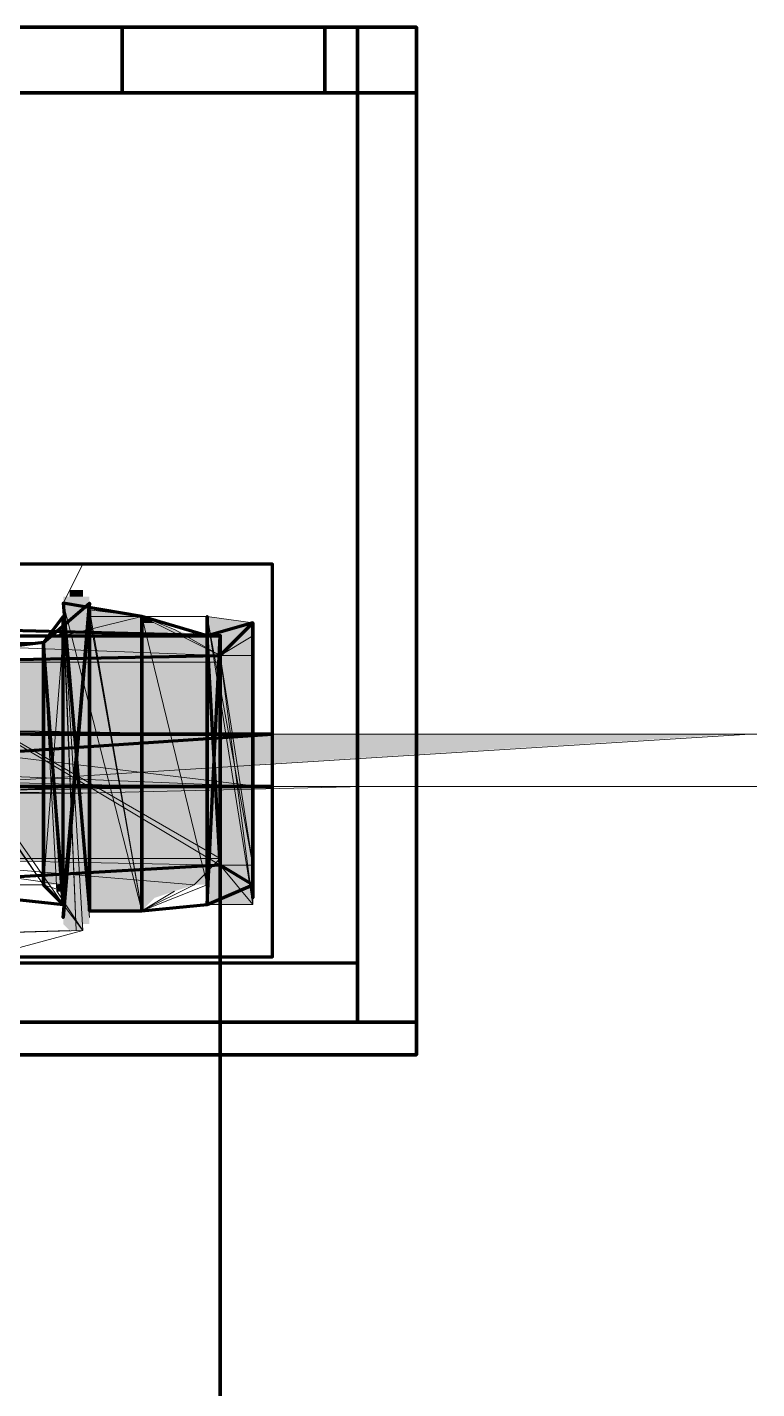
# Model space of a CAD drawing. Extents: x 0 to 1153, y 0 to 816.
# Drawn here: x 641.694 to 642.874, y 393.181 to 395.383 of the extents above; entities that cross this region are included whole.
import ezdxf

# ---------------------------------------------------------------- set-up
doc = ezdxf.new("R2010")
doc.units = 0
doc.header["$MEASUREMENT"] = 0
doc.layers.add('Hatch', color=7, linetype='Continuous')

msp = doc.modelspace()

# ---------------------------------------------------------------- hatches: boundary and pattern name
at = {"layer": 'Hatch', "linetype": 'Continuous', "lineweight": 0}
h = msp.add_hatch(color=3, dxfattribs=at)
h.paths.add_polyline_path([(641.7839, 394.4726), (641.7627, 394.4726), (641.7839, 394.462)], flags=0)
h.paths.add_polyline_path([(641.7627, 394.4726), (641.7839, 394.462), (641.7627, 394.462)], flags=0)
h.paths.add_polyline_path([(641.7839, 394.462), (641.7522, 394.462)], flags=0)
h = msp.add_hatch(color=3, dxfattribs=at)
h.paths.add_polyline_path([(641.7839, 394.4726), (641.7627, 394.4726), (641.7839, 394.462)], flags=0)
h.paths.add_polyline_path([(641.7627, 394.4726), (641.7839, 394.462), (641.7627, 394.462)], flags=0)
h.paths.add_polyline_path([(641.7839, 394.462), (641.7627, 394.462)], flags=0)
h.paths.add_polyline_path([(641.7627, 394.462), (641.7839, 394.462)], flags=0)
h = msp.add_hatch(color=3, dxfattribs=at)
h.paths.add_polyline_path([(641.7945, 394.462), (641.7522, 394.462), (641.7945, 394.4514)], flags=0)
h.paths.add_polyline_path([(641.7522, 394.462), (641.7945, 394.4514), (641.7522, 394.4514)], flags=0)
h.paths.add_polyline_path([(641.7945, 394.4514), (641.7522, 394.4514)], flags=0)
h.paths.add_polyline_path([(641.7522, 394.4514), (641.7945, 394.4514)], flags=0)
h = msp.add_hatch(color=3, dxfattribs=at)
h.paths.add_polyline_path([(641.7945, 394.462), (641.7522, 394.462), (641.7945, 394.4514)], flags=0)
h.paths.add_polyline_path([(641.7522, 394.462), (641.7945, 394.4514), (641.7522, 394.4514)], flags=0)
h.paths.add_polyline_path([(641.7945, 394.4514), (641.7522, 394.4514)], flags=0)
h.paths.add_polyline_path([(641.7522, 394.4514), (641.7945, 394.4514)], flags=0)
for points in [[(641.7945, 394.4514), (641.7522, 394.4514), (641.7522, 393.9434), (641.7945, 393.9434)], [(641.7945, 394.4514), (641.7522, 394.4514), (641.7522, 393.9434), (641.7945, 393.9434)], [(641.7945, 394.4408), (641.8792, 394.4302), (641.7945, 394.4302)], [(641.7945, 394.4408), (641.7945, 394.4302), (641.8792, 393.954), (641.8792, 394.4302)], [(641.7945, 394.4302), (641.8792, 394.4302), (641.8792, 393.954)], [(641.985, 394.4302), (641.985, 394.4197), (642.0591, 393.9646), (642.0591, 394.4197)], [(641.9003, 394.4197), (641.8792, 394.4197), (641.8792, 394.4091), (641.932, 394.4091)], [(641.9003, 394.4197), (641.8792, 394.4197), (641.8792, 394.4091), (641.932, 394.4091)], [(641.932, 394.4091), (641.8792, 394.4091), (641.8792, 394.3985), (641.9638, 394.3985)], [(641.932, 394.4091), (641.8792, 394.4091), (641.8792, 394.3985), (641.9638, 394.3985)], [(641.985, 394.3985), (641.8792, 394.3985), (641.8792, 393.9963), (641.985, 393.9963)], [(641.985, 394.3985), (641.8792, 394.3985), (641.8792, 393.9963), (641.985, 393.9963)], [(641.985, 394.4197), (642.0591, 394.4197), (642.0591, 393.9646)], [(642.0591, 394.3985), (642.0591, 394.3668), (642.0062, 394.3668)], [(641.4558, 394.3561), (641.4558, 394.0386), (642.0062, 394.0281), (642.0062, 394.0386)], [(641.4558, 394.3561), (642.0062, 394.3561), (642.0062, 394.0386)], [(641.4558, 394.3561), (641.4558, 394.0386), (642.0062, 394.0281), (642.0062, 394.0386)], [(641.4558, 394.3561), (642.0062, 394.3561), (642.0062, 394.0386)], [(642.0062, 394.3668), (642.0062, 394.0281), (642.0591, 393.9963), (642.0591, 394.0281)], [(642.0062, 394.3668), (642.0591, 394.3668), (642.0591, 394.0281)], [(642.0062, 394.3668), (642.0062, 394.0281), (642.0591, 393.9963), (642.0591, 394.0281)], [(642.0062, 394.3668), (642.0591, 394.3668), (642.0591, 394.0281)], [(641.3605, 394.2398), (639.9847, 394.2398), (640.0271, 394.1551), (642.0696, 394.1551)], [(641.805, 394.1551), (641.0748, 394.1551), (641.0854, 394.1445), (641.7839, 394.1445)], [(641.805, 394.1551), (641.5193, 394.1551), (641.4664, 394.1445), (641.5617, 394.1445)], [(641.9638, 393.9963), (641.8792, 393.9963), (641.8792, 393.9857), (641.932, 393.9857)], [(641.9638, 393.9963), (641.8792, 393.9963), (641.8792, 393.9857), (641.932, 393.9857)], [(641.8792, 393.9857), (641.8792, 393.954), (641.9003, 393.9752)], [(641.8792, 393.9857), (641.932, 393.9857), (641.9003, 393.9752)], [(641.8792, 393.9857), (641.8792, 393.954), (641.9003, 393.9752)], [(641.8792, 393.9857), (641.932, 393.9857), (641.9003, 393.9752)]]:
    msp.add_hatch(color=3, dxfattribs=at).paths.add_polyline_path(points, flags=0)
h = msp.add_hatch(color=3, dxfattribs=at)
h.paths.add_polyline_path([(641.8792, 393.954), (641.7945, 393.954)], flags=0)
h.paths.add_polyline_path([(641.7945, 393.954), (641.7945, 394.4302), (641.8792, 393.954)], is_closed=False, flags=0)
h = msp.add_hatch(color=3, dxfattribs=at)
h.paths.add_polyline_path([(641.8792, 393.954), (641.7945, 393.954)], flags=0)
h.paths.add_polyline_path([(641.7945, 393.954), (641.7945, 394.4302), (641.8792, 393.954)], is_closed=False, flags=0)
at = {"layer": 'Hatch', "linetype": 'Continuous', "lineweight": 211}
for points in [[(641.8792, 394.4302), (641.9003, 394.4197), (641.8792, 394.4197)], [(641.8792, 394.4302), (641.9003, 394.4197), (641.8792, 394.4197)], [(641.985, 394.4302), (642.0591, 394.4197), (641.985, 394.4197)], [(642.0591, 394.3985), (642.0591, 394.3668), (642.0062, 394.3668)], [(642.0062, 394.3668), (642.0062, 394.3561), (641.4558, 394.3561)], [(642.0062, 394.3668), (642.0062, 394.3561), (641.4558, 394.3561)]]:
    msp.add_hatch(color=3, dxfattribs=at).paths.add_polyline_path(points, flags=0)
at = {"layer": 'Hatch', "linetype": 'Continuous', "lineweight": 0}
h = msp.add_hatch(color=3, dxfattribs=at)
h.paths.add_polyline_path([(641.7522, 394.3985), (641.731, 394.3985), (641.7522, 394.3879)], flags=0)
h.paths.add_polyline_path([(641.731, 394.3985), (641.7522, 394.3879), (641.7204, 394.3879)], flags=0)
h.paths.add_polyline_path([(641.7522, 394.3879), (641.7204, 394.3879)], flags=0)
h.paths.add_polyline_path([(641.7204, 394.3879), (641.7522, 394.3879)], flags=0)
h = msp.add_hatch(color=3, dxfattribs=at)
h.paths.add_polyline_path([(641.7522, 394.3985), (641.731, 394.3985), (641.7522, 394.3879)], flags=0)
h.paths.add_polyline_path([(641.731, 394.3985), (641.7522, 394.3879), (641.7204, 394.3879)], flags=0)
h.paths.add_polyline_path([(641.7522, 394.3879), (641.7204, 394.3879)], flags=0)
h.paths.add_polyline_path([(641.7204, 394.3879), (641.7522, 394.3879)], flags=0)
h = msp.add_hatch(color=3, dxfattribs=at)
h.paths.add_polyline_path([(641.7522, 394.3985), (641.7522, 394.4091)], flags=0)
h.paths.add_polyline_path([(641.7522, 394.4091), (641.7522, 394.3985), (641.7416, 394.3985)], flags=0)
h.paths.add_polyline_path([(641.7522, 394.3985), (641.7416, 394.3985)], flags=0)
h.paths.add_polyline_path([(641.7416, 394.3985), (641.7522, 394.3985)], flags=0)
h = msp.add_hatch(color=3, dxfattribs=at)
h.paths.add_polyline_path([(641.7522, 394.3985), (641.7522, 394.4091)], flags=0)
h.paths.add_polyline_path([(641.7522, 394.4091), (641.7522, 394.3985), (641.7416, 394.3985)], flags=0)
h.paths.add_polyline_path([(641.7522, 394.3985), (641.7416, 394.3985)], flags=0)
h.paths.add_polyline_path([(641.7416, 394.3985), (641.7522, 394.3985)], flags=0)
h = msp.add_hatch(color=3, dxfattribs=at)
h.paths.add_polyline_path([(642.0591, 393.9646), (641.985, 393.9646)], flags=0)
h.paths.add_polyline_path([(641.985, 393.9646), (641.985, 394.4197), (642.0591, 393.9646)], is_closed=False, flags=0)
h = msp.add_hatch(color=3, dxfattribs=at)
h.paths.add_polyline_path([(642.0591, 393.9646), (641.985, 393.9646)], flags=0)
h.paths.add_polyline_path([(641.985, 393.9646), (641.985, 394.4197), (642.0591, 393.9646)], is_closed=False, flags=0)
at = {"layer": 'Hatch', "linetype": 'Continuous', "lineweight": 211}
h = msp.add_hatch(color=3, dxfattribs=at)
h.paths.add_polyline_path([(641.7204, 393.9963), (641.7204, 394.3879), (641.4558, 394.3879)], flags=0)
h.paths.add_polyline_path([(641.7204, 394.3879), (641.4558, 394.3879), (641.7204, 393.9963)], flags=0)
h.paths.add_polyline_path([(641.4558, 394.3879), (641.7204, 393.9963), (641.4558, 393.9963)], flags=0)
h.paths.add_polyline_path([(641.7204, 393.9963), (641.4558, 393.9963), (641.4558, 394.3879)], flags=0)
at = {"layer": 'Hatch', "linetype": 'Continuous', "lineweight": 0}
h = msp.add_hatch(color=3, dxfattribs=at)
h.paths.add_polyline_path([(641.7522, 394.3879), (641.7204, 394.3879), (641.7522, 393.9963)], flags=0)
h.paths.add_polyline_path([(641.7204, 394.3879), (641.7522, 393.9963), (641.7204, 393.9963)], flags=0)
h.paths.add_polyline_path([(641.7522, 393.9963), (641.7204, 393.9963)], flags=0)
h.paths.add_polyline_path([(641.7204, 393.9963), (641.7522, 393.9963)], flags=0)
h = msp.add_hatch(color=3, dxfattribs=at)
h.paths.add_polyline_path([(641.7522, 394.3879), (641.7204, 394.3879), (641.7522, 393.9963)], flags=0)
h.paths.add_polyline_path([(641.7204, 394.3879), (641.7522, 393.9963), (641.7204, 393.9963)], flags=0)
h.paths.add_polyline_path([(641.7522, 393.9963), (641.7204, 393.9963)], flags=0)
h.paths.add_polyline_path([(641.7204, 393.9963), (641.7522, 393.9963)], flags=0)
h = msp.add_hatch(color=3, dxfattribs=at)
h.paths.add_polyline_path([(642.8422, 394.2398), (641.0007, 394.2398), (641.4981, 394.1551)], flags=0)
h.paths.add_polyline_path([(641.0007, 394.2398), (641.4981, 394.1551), (639.9847, 394.1551)], flags=0)
h.paths.add_polyline_path([(641.4981, 394.1551), (639.9847, 394.1551)], flags=0)
h = msp.add_hatch(color=3, dxfattribs=at)
h.paths.add_polyline_path([(641.7522, 393.9963), (641.7416, 393.9963), (641.7522, 393.9857)], flags=0)
h.paths.add_polyline_path([(641.7416, 393.9963), (641.7522, 393.9857), (641.7416, 393.9857)], flags=0)
h.paths.add_polyline_path([(641.7522, 393.9857), (641.7416, 393.9857)], flags=0)
h.paths.add_polyline_path([(641.7416, 393.9857), (641.7522, 393.9857)], flags=0)
h = msp.add_hatch(color=3, dxfattribs=at)
h.paths.add_polyline_path([(641.7522, 393.9963), (641.7416, 393.9963), (641.7522, 393.9857)], flags=0)
h.paths.add_polyline_path([(641.7416, 393.9963), (641.7522, 393.9857), (641.7416, 393.9857)], flags=0)
h.paths.add_polyline_path([(641.7522, 393.9857), (641.7416, 393.9857)], flags=0)
h.paths.add_polyline_path([(641.7416, 393.9857), (641.7522, 393.9857)], flags=0)
h = msp.add_hatch(color=3, dxfattribs=at)
h.paths.add_polyline_path([(641.7945, 393.9434), (641.7522, 393.9434), (641.7945, 393.9329)], flags=0)
h.paths.add_polyline_path([(641.7522, 393.9434), (641.7945, 393.9329), (641.7522, 393.9329)], flags=0)
h.paths.add_polyline_path([(641.7945, 393.9329), (641.7522, 393.9329)], flags=0)
h.paths.add_polyline_path([(641.7522, 393.9329), (641.7945, 393.9329)], flags=0)
h = msp.add_hatch(color=3, dxfattribs=at)
h.paths.add_polyline_path([(641.7945, 393.9434), (641.7522, 393.9434), (641.7945, 393.9329)], flags=0)
h.paths.add_polyline_path([(641.7522, 393.9434), (641.7945, 393.9329), (641.7522, 393.9329)], flags=0)
h.paths.add_polyline_path([(641.7945, 393.9329), (641.7522, 393.9329)], flags=0)
h.paths.add_polyline_path([(641.7522, 393.9329), (641.7945, 393.9329)], flags=0)
h = msp.add_hatch(color=3, dxfattribs=at)
h.paths.add_polyline_path([(641.7839, 393.9329), (641.7522, 393.9329), (641.7839, 393.9222)], flags=0)
h.paths.add_polyline_path([(641.7522, 393.9329), (641.7839, 393.9222), (641.7627, 393.9222)], flags=0)
h.paths.add_polyline_path([(641.7839, 393.9222), (641.7627, 393.9222)], flags=0)
h.paths.add_polyline_path([(641.7627, 393.9222), (641.7839, 393.9222)], flags=0)
h.paths.add_polyline_path([(641.7839, 393.9222), (641.7627, 393.9222)], flags=0)
h.paths.add_polyline_path([(641.7627, 393.9222), (641.7839, 393.9222)], is_closed=False, flags=0)
h = msp.add_hatch(color=3, dxfattribs=at)
h.paths.add_polyline_path([(641.7839, 393.9329), (641.7522, 393.9329), (641.7839, 393.9222)], flags=0)
h.paths.add_polyline_path([(641.7522, 393.9329), (641.7839, 393.9222), (641.7627, 393.9222)], flags=0)
h.paths.add_polyline_path([(641.7839, 393.9222), (641.7627, 393.9222)], flags=0)
h.paths.add_polyline_path([(641.7627, 393.9222), (641.7839, 393.9222)], flags=0)
h.paths.add_polyline_path([(641.7839, 393.9222), (641.7627, 393.9222)], flags=0)
h.paths.add_polyline_path([(641.7627, 393.9222), (641.7839, 393.9222)], is_closed=False, flags=0)

# ---------------------------------------------------------------- linework, layer by layer
at = {"layer": 'Hatch', "color": 3, "linetype": 'Continuous', "lineweight": 0}
msp.add_line((642.0591, 394.0281), (642.0591, 393.9963), dxfattribs=at)
at = {"layer": 'Hatch', "color": 3, "linetype": 'Continuous', "lineweight": 211}
for points in [[(642.3237, 393.7211), (642.3237, 393.7741), (642.3237, 393.7211), (637.4765, 393.7211), (642.3237, 393.7211), (637.4765, 393.7211), (642.3237, 393.7211), (642.3237, 393.7741), (637.4765, 393.7741), (642.3237, 393.7741), (637.4765, 393.7741), (642.3237, 393.7741), (642.3237, 395.3828), (642.3237, 395.2769), (642.3237, 395.3828), (642.3237, 393.7741)], [(637.4765, 393.7741), (637.4765, 395.3828), (642.3237, 395.3828), (637.4765, 395.3828), (637.4765, 395.2769), (642.3237, 395.2769), (637.4765, 395.2769), (637.4765, 395.3828), (642.3237, 395.3828), (637.4765, 395.3828), (637.4765, 393.7741), (642.3237, 393.7741), (637.4765, 393.7741), (637.4765, 393.7211), (637.4765, 393.7741), (637.4765, 393.7211)], [(637.5823, 393.7741), (637.5823, 395.3828), (642.2284, 395.3828), (637.5823, 395.3828), (637.5823, 393.7741), (642.2284, 393.7741), (637.5823, 393.7741)], [(642.1755, 395.3828), (642.1755, 395.2769), (637.6352, 395.2769), (642.1755, 395.2769), (642.1755, 395.3828), (637.6352, 395.3828), (637.6352, 395.2769), (642.1755, 395.2769), (637.6352, 395.2769), (637.6352, 395.3828), (642.1755, 395.3828), (637.6352, 395.3828), (642.1755, 395.3828), (642.1755, 395.2769)], [(641.8474, 395.3828), (640.2282, 395.3828), (640.2282, 395.2769), (640.2282, 395.3828), (641.8474, 395.3828), (641.8474, 395.2769), (640.2282, 395.2769), (641.8474, 395.2769), (641.8474, 395.3828), (640.2282, 395.3828), (641.8474, 395.3828), (641.8474, 395.2769)], [(640.2282, 395.2769), (640.2282, 395.3828), (640.2282, 395.2769), (641.8474, 395.2769)], [(642.0591, 393.9963), (642.0591, 394.3985), (642.0591, 393.9752), (642.0591, 394.4197), (642.0591, 393.9963), (642.0062, 394.0281), (641.4558, 393.9963), (641.7522, 393.9646), (641.7522, 394.4302), (641.7204, 394.3879), (641.7945, 394.4514), (641.7522, 393.9434), (641.7945, 394.4514), (641.7522, 393.9646), (641.7204, 394.3879), (641.4558, 394.3561), (642.0062, 394.3668), (642.0591, 394.4197), (641.985, 394.3985), (641.8792, 394.4302), (641.7522, 394.4514), (641.7945, 393.954), (641.8792, 393.954), (641.985, 393.9646)], [(641.7204, 393.9963), (641.7204, 394.3879), (641.7204, 393.9963), (641.7522, 393.9646)], [(642.2284, 393.8693), (637.5823, 393.8693), (637.5823, 393.7741), (642.2284, 393.7741), (642.2284, 393.8693), (637.5823, 393.8693), (637.5823, 393.7741), (642.2284, 393.7741)]]:
    msp.add_lwpolyline(points, close=True, dxfattribs=at)
for points in [[(642.2284, 395.3828), (642.2284, 393.7741), (642.2284, 395.3828)], [(641.0325, 393.8799), (642.0908, 393.8799), (642.0908, 394.1551), (642.0908, 394.2398), (642.0908, 394.5149), (639.9847, 394.5149)], [(642.0908, 394.5149), (641.0325, 394.5149), (639.9847, 394.5149)], [(640.3869, 392.7793), (640.3869, 394.3985), (642.0062, 394.3985), (640.3445, 394.4408), (640.4821, 394.3985), (640.6409, 394.3561), (640.8208, 394.3138), (641.0113, 394.2715), (641.1912, 394.2398), (641.4558, 394.1974), (641.4558, 394.1974), (641.223, 394.1551), (641.0113, 394.1128), (640.8208, 394.081), (640.6409, 394.0386), (640.4821, 393.9963), (640.3445, 393.954), (640.2175, 393.9222), (640.1012, 393.8799), (640.1012, 393.8799), (640.1012, 394.5149), (640.2175, 394.4726), (640.3869, 394.3985), (640.3869, 392.7793)], [(641.7945, 394.4408), (641.7945, 393.954), (641.7945, 394.4408)], [(641.8792, 394.4302), (641.8792, 393.954), (641.8792, 394.4302)], [(642.0062, 392.7793), (642.0062, 394.3668), (642.0062, 394.0281), (641.985, 394.3985), (641.985, 393.9963), (641.985, 394.4302), (641.985, 393.9646), (642.0062, 394.3985), (642.0062, 392.7793)], [(641.5299, 394.2503), (641.6992, 394.2398), (642.0802, 394.2398), (641.3605, 394.2398)], [(641.4558, 394.1974), (642.0908, 394.2398), (639.9953, 394.2398)], [(641.3605, 394.1551), (642.0802, 394.1551), (639.9847, 394.1551)], [(641.223, 394.1445), (641.0325, 394.1551), (639.9847, 394.1551), (641.0325, 394.1551), (640.9055, 394.1551), (641.1701, 394.1551), (641.0325, 394.1551), (641.1701, 394.1551), (640.9055, 394.1551), (641.0325, 394.1551), (642.0908, 394.1551), (639.9847, 394.1551)], [(639.9847, 393.8799), (642.0908, 393.8799)]]:
    msp.add_lwpolyline(points, dxfattribs=at)
at = {"layer": 'Hatch', "color": 3, "linetype": 'Continuous', "lineweight": 0}
for points in [[(641.6251, 394.5149), (641.7839, 394.5149), (641.0325, 394.5149), (641.7839, 394.5149), (641.9109, 394.5149), (641.0325, 394.5149), (641.9109, 394.5149), (642.0062, 394.5149), (641.0325, 394.5149), (642.0696, 394.5149), (642.0062, 394.5149), (641.0325, 394.5149), (642.0908, 394.5149), (641.0325, 394.5149), (642.0908, 394.5149), (641.0325, 394.5149), (642.0696, 394.5149), (641.0325, 394.5149), (642.0908, 394.5149), (641.0325, 394.5149), (642.0908, 394.5149), (641.0325, 394.5149), (642.0696, 394.5149), (641.0325, 394.5149), (642.0696, 394.5149), (641.0325, 394.5149), (642.0696, 394.5149), (641.0325, 394.5149), (642.0062, 394.5149), (641.0325, 394.5149), (642.0062, 394.5149), (641.0325, 394.5149), (642.0062, 394.5149), (641.0325, 394.5149), (641.9109, 394.5149), (641.0325, 394.5149), (641.9109, 394.5149), (641.0325, 394.5149), (641.9109, 394.5149), (641.0325, 394.5149), (641.7839, 394.5149), (641.0325, 394.5149), (641.7839, 394.5149), (641.0325, 394.5149), (641.7839, 394.5149), (641.0325, 394.5149)], [(641.6251, 393.8799), (641.7839, 393.9222), (641.7522, 394.4514), (641.7839, 394.5149), (641.0325, 394.5149), (641.9109, 394.5149), (641.0325, 394.5149), (642.0062, 394.5149), (641.0325, 394.5149)], [(641.7839, 394.5149), (641.0325, 394.5149)], [(640.2917, 393.8799), (641.7839, 393.9222), (641.7522, 394.4514), (641.7522, 393.9963), (641.7204, 394.3879), (641.7522, 393.9963), (641.4558, 394.0386), (642.0062, 394.0386), (642.0062, 394.3561), (641.4558, 394.3561)], [(641.4558, 394.3561), (642.0062, 394.0386), (641.4558, 394.3561), (642.0062, 394.0281), (641.4558, 394.0386), (641.9638, 393.9963), (642.0062, 394.0386), (641.4558, 394.3561), (642.0062, 394.3668), (641.4558, 394.3879), (641.7522, 393.9646), (641.7204, 394.3879), (641.7522, 393.9646), (641.7839, 393.9222), (641.7416, 393.9857), (641.7204, 394.3879), (641.7522, 394.4302), (641.7204, 394.3879), (641.7522, 393.9963), (641.7204, 394.3879), (641.7522, 394.4302), (641.7733, 393.9222), (641.7522, 394.4514), (641.7945, 393.9434), (641.7522, 394.4514), (641.8792, 393.954), (641.7945, 393.954), (641.8792, 393.954), (641.7945, 394.4302), (641.8792, 393.954), (641.7945, 393.954), (641.8792, 393.954), (641.9638, 393.9963), (641.8792, 393.954), (641.7945, 394.4408), (641.8792, 394.4302), (641.8792, 393.954), (641.9638, 393.9963), (641.8792, 393.954), (641.985, 393.9963), (641.985, 394.4302), (641.8792, 394.4302), (641.985, 394.4302), (641.8792, 394.4302), (641.985, 394.4302), (641.8792, 394.4302), (641.932, 394.4091), (641.8792, 394.4302), (641.8792, 393.954), (641.985, 393.9963), (641.985, 394.4302), (641.8792, 394.4302), (641.985, 394.4302), (641.8792, 394.4302), (641.985, 394.4302), (642.0591, 393.9646), (641.985, 393.9646), (642.0591, 393.9646), (641.985, 394.4302), (641.8792, 394.4302), (641.932, 394.4091), (642.0062, 394.3668), (642.0591, 394.4197), (641.985, 394.4302), (642.0591, 393.9646), (641.985, 393.9646), (642.0591, 393.9646), (641.985, 394.4302)], [(641.4558, 394.3774), (641.7204, 394.3879), (641.7522, 393.9963), (641.7522, 394.4514)], [(641.8792, 394.4302), (641.8792, 393.954), (641.7945, 393.954), (641.7945, 394.4302), (641.8792, 394.4302), (641.7945, 394.4302), (641.8792, 394.4302), (641.8792, 393.954), (641.932, 393.9857), (641.8792, 393.954), (641.932, 393.9857), (641.8792, 393.954), (641.9638, 393.9963), (641.8792, 393.954), (641.9638, 393.9963), (641.8792, 393.954), (641.7945, 393.954), (641.7945, 394.4302), (641.8792, 394.4302), (641.985, 393.9963), (641.8792, 393.954), (641.932, 393.9857), (641.8792, 393.954), (641.932, 393.9857), (641.8792, 393.954), (641.9638, 393.9963), (641.8792, 393.954), (641.9638, 393.9963), (641.8792, 393.954), (641.985, 393.9963), (641.8792, 394.4302), (641.985, 394.4302), (641.8792, 394.4302), (641.985, 394.4302), (641.8792, 394.4302), (641.932, 394.4091), (641.8792, 394.4302), (641.932, 394.4091), (641.8792, 394.4302), (641.985, 393.9963), (641.8792, 394.4302), (642.0062, 394.3668), (642.0591, 394.0281), (641.985, 394.4302), (641.8792, 394.4302), (641.985, 394.4302), (642.0591, 394.4197), (642.0591, 393.9646), (641.985, 393.9646), (641.985, 394.4302), (642.0591, 394.4197), (642.0591, 393.9646), (641.985, 393.9646), (641.985, 394.4302), (642.0591, 394.4197), (641.985, 394.4302), (642.0591, 394.4197), (642.0591, 393.9646), (642.0591, 394.4197), (642.0591, 393.9646), (642.0591, 394.4197), (642.0591, 393.9646), (642.0591, 394.4197), (642.0591, 393.9646), (642.0591, 394.4197), (642.0591, 393.9646), (642.0591, 394.3985), (642.0062, 394.3668), (642.0591, 393.9646), (642.0062, 394.0281), (642.0591, 394.0281), (641.985, 394.4302), (641.8792, 394.4302), (641.932, 394.4091), (641.8792, 394.4302), (641.932, 394.4091), (641.8792, 394.4302), (641.7522, 394.3985), (641.7204, 393.9963), (641.4558, 394.3774)], [(641.4558, 394.0386), (642.0062, 394.0281), (641.4558, 394.0386), (642.0062, 394.0386), (642.0062, 394.3561), (641.4558, 394.3561), (642.0062, 394.3561), (641.4558, 394.3561)], [(640.0694, 394.2398), (642.0062, 394.2398), (640.0059, 394.2398), (642.0696, 394.2398), (640.0059, 394.2398), (642.0696, 394.2398), (639.9953, 394.2398), (642.0696, 394.2398), (639.9953, 394.2398), (642.0696, 394.2398), (640.0059, 394.2398), (642.0062, 394.2398), (640.0905, 394.2715)], [(639.9953, 394.2398), (642.0696, 394.2398), (641.0325, 394.2503)], [(640.5774, 394.2398), (640.2917, 394.2398), (640.7467, 394.2503), (641.4981, 394.2503), (641.3605, 394.2398), (642.8422, 394.2398), (642.4295, 394.2398)], [(640.0059, 394.2398), (642.0696, 394.2398), (639.9847, 394.2398), (642.0696, 394.2398), (640.0059, 394.2398), (642.0696, 394.2398), (639.9847, 394.2398)], [(640.0588, 394.2398), (642.0167, 394.2398), (642.0696, 394.2398), (639.9847, 394.2398), (641.932, 394.2398), (640.1435, 394.2398), (641.932, 394.2398), (640.1435, 394.2398), (641.932, 394.2398), (642.0167, 394.2398), (640.0588, 394.2398)], [(640.1435, 394.2398), (642.0167, 394.2398), (640.0588, 394.2398), (642.0696, 394.2398), (639.9847, 394.2398), (642.0696, 394.1551), (641.6463, 394.1551), (642.5777, 394.1551), (641.6463, 394.1551), (642.4401, 394.1551), (642.7152, 394.1551), (642.0379, 394.1551), (639.9953, 394.1551)], [(639.9847, 394.2398), (641.9638, 394.2398), (639.9847, 394.2398), (642.0696, 394.1551), (640.0271, 394.1551)], [(639.9847, 394.2398), (641.9638, 394.2398)], [(640.0059, 394.2398), (642.0696, 394.2398), (640.0059, 394.2398), (642.0696, 394.2398), (639.9953, 394.2398), (642.0696, 394.2398), (642.0062, 394.2398), (640.0694, 394.2398), (641.9109, 394.2398), (640.1647, 394.2398)], [(640.2917, 394.2398), (641.9109, 394.2398), (640.1647, 394.2398), (642.0062, 394.2398), (640.0694, 394.2398), (642.0696, 394.2398), (639.9953, 394.2398)], [(640.0059, 394.2398), (642.0696, 394.2398), (642.0062, 394.2398), (641.0325, 394.2398), (642.0908, 394.2398), (641.0325, 394.2398), (642.0908, 394.2398), (641.0325, 394.2398), (642.0696, 394.2398), (641.0325, 394.2398), (642.0908, 394.2398), (641.0325, 394.2398), (642.0908, 394.2398), (641.0325, 394.2398), (642.0696, 394.2398), (641.0325, 394.2398), (642.0696, 394.2398), (641.0325, 394.2398), (642.0696, 394.2398), (641.0325, 394.2398), (642.0062, 394.2398), (641.0325, 394.2398), (642.0062, 394.2398), (641.0325, 394.2398), (642.0062, 394.2398), (641.0325, 394.2398), (641.9109, 394.2398), (641.0325, 394.2398), (641.9109, 394.2398), (641.0325, 394.2398), (641.9109, 394.2398), (641.0325, 394.2398), (641.7839, 394.2398), (641.0325, 394.2398), (641.7839, 394.2398), (641.0325, 394.2398), (641.7839, 394.2398), (640.2917, 394.2398), (641.7839, 394.2398), (641.0325, 394.2398)], [(640.2599, 394.2398), (641.8157, 394.2398), (640.2599, 394.2398), (641.805, 394.2398), (642.8422, 394.2398), (642.239, 394.2398), (642.8528, 394.2398), (642.4295, 394.2398), (642.8528, 394.2398), (642.4295, 394.2398), (642.239, 394.2398), (642.8528, 394.2398), (642.5882, 394.2398), (642.8528, 394.2398), (642.5882, 394.2398), (642.4295, 394.2398), (642.8634, 394.2398), (642.7152, 394.2398), (642.8634, 394.2398), (642.7152, 394.2398), (642.5882, 394.2398), (642.8634, 394.2398), (642.7152, 394.2398), (642.874, 394.2398), (642.821, 394.2398), (642.874, 394.2398), (642.0167, 394.2398), (640.0588, 394.2398), (642.0167, 394.2398), (640.0271, 394.2398)], [(640.207, 394.2398), (640.0588, 394.2398), (640.207, 394.2398), (640.0588, 394.2398), (642.0696, 394.2398), (642.8422, 394.2398), (642.239, 394.2398)], [(640.0694, 394.2398), (641.9109, 394.2398), (641.7839, 394.2398), (640.2917, 394.2398)], [(640.1647, 394.2398), (641.9109, 394.2398), (642.0062, 394.2398), (640.0694, 394.2398)], [(640.0694, 394.2398), (642.0696, 394.2398), (641.0854, 394.2398)], [(642.5882, 394.2398), (642.8422, 394.2398), (642.0167, 394.2398), (640.0694, 394.2398)], [(640.0905, 394.2398), (642.0062, 394.2398), (641.0325, 394.2398)], [(641.0325, 394.2398), (642.0062, 394.2398), (640.1435, 394.2398), (641.9109, 394.2398), (641.0325, 394.2398), (641.7839, 394.2398), (640.4504, 394.2398)], [(640.2599, 394.2398), (641.8157, 394.2398), (641.932, 394.2398), (640.1647, 394.2398)], [(640.1647, 394.2398), (641.7839, 394.2398), (640.1647, 394.2398), (641.9109, 394.2398), (640.1647, 394.2398)], [(640.1647, 394.2398), (641.9638, 394.2398), (641.3605, 394.2398)], [(640.1647, 394.2398), (641.932, 394.2398), (640.2599, 394.2398), (641.8157, 394.2398), (640.3975, 394.2398)], [(640.1647, 394.2398), (641.932, 394.2398), (640.2599, 394.2398), (641.8157, 394.2398), (640.3975, 394.2398)], [(641.6251, 394.2398), (641.7839, 394.2398), (640.2917, 394.2398)], [(641.678, 394.2398), (641.8157, 394.2398), (640.2917, 394.2398)], [(641.0325, 394.2398), (641.9109, 394.2398), (640.2917, 394.2398), (641.7839, 394.2398), (640.4504, 394.2398)], [(641.0325, 394.2398), (641.7839, 394.2398), (640.2917, 394.2398)], [(641.0007, 394.2398), (641.4981, 394.1551), (641.0007, 394.2398), (642.8422, 394.2398), (641.5617, 394.2398)], [(641.6251, 394.2398), (641.7839, 394.2398), (641.0325, 394.2398), (641.7839, 394.2398), (641.9109, 394.2398), (641.0325, 394.2398), (641.9109, 394.2398), (642.0062, 394.2398), (641.0325, 394.2398)], [(641.0325, 394.2398), (642.0802, 394.2398), (641.0854, 394.2398), (642.0802, 394.2398), (641.1065, 394.2398), (642.0802, 394.2398), (641.1277, 394.2398), (642.0802, 394.2398), (641.1277, 394.2398), (642.0802, 394.2398), (641.1383, 394.2398), (642.0802, 394.2398), (641.1489, 394.2398), (642.0802, 394.2398), (641.1489, 394.2398), (642.0802, 394.2398), (641.1595, 394.2398), (642.0802, 394.2398), (641.1701, 394.2398), (642.0908, 394.2398), (641.1701, 394.2398), (642.0908, 394.2398), (641.1701, 394.2398), (642.0908, 394.2398), (641.1701, 394.2398), (642.0908, 394.2398), (641.1701, 394.2398), (642.0908, 394.2398), (641.1701, 394.2398), (642.0908, 394.2398), (641.1701, 394.2398), (642.0908, 394.2398), (641.1595, 394.2398), (642.0802, 394.2398), (641.1489, 394.2398), (642.0802, 394.2398), (641.1489, 394.2398), (642.0802, 394.2398), (641.1489, 394.2398), (642.0802, 394.2398), (641.1383, 394.2398), (642.0802, 394.2398), (641.1383, 394.2398), (642.0802, 394.2398), (641.1277, 394.2398), (642.0802, 394.2398), (641.1277, 394.2398), (642.0802, 394.2398), (641.1277, 394.2398), (642.0802, 394.2398), (641.1065, 394.2398), (642.0802, 394.2398), (641.1065, 394.2398), (642.0802, 394.2398), (641.0854, 394.2398), (642.0802, 394.2398), (641.0854, 394.2398), (642.0802, 394.2398), (641.0854, 394.2398), (642.0802, 394.2398), (641.0642, 394.2398), (642.0696, 394.2398), (641.0325, 394.2398)], [(641.0325, 394.2398), (642.0696, 394.2398), (641.0325, 394.2398), (642.0696, 394.2398), (641.0325, 394.2398)], [(641.0325, 394.2398), (642.0802, 394.2398), (641.1595, 394.2398), (642.0908, 394.2398), (641.1701, 394.2398), (642.0802, 394.2398), (641.1595, 394.2398), (642.0802, 394.2398), (641.1489, 394.2398), (642.0802, 394.2398), (641.1383, 394.2398), (642.0802, 394.2398), (641.1277, 394.2398), (642.0802, 394.2398), (641.1065, 394.2398), (642.0802, 394.2398), (641.0854, 394.2398), (642.0696, 394.2398), (641.0642, 394.2398), (642.0696, 394.2398), (641.0325, 394.2398)], [(641.4558, 394.2398), (641.4558, 394.1445), (641.0854, 394.1551), (641.0325, 394.1551), (641.0854, 394.1551), (641.1383, 394.1551), (641.0431, 394.1551), (641.1489, 394.1551), (641.0431, 394.1551), (641.1595, 394.1551), (641.0431, 394.1551), (641.1701, 394.1551), (641.0536, 394.1551), (641.1065, 394.1551), (641.0325, 394.1551), (642.0802, 394.1551), (641.678, 394.1551)], [(641.0642, 394.2398), (642.0696, 394.2398), (641.0854, 394.2398)], [(641.3288, 394.2398), (642.8634, 394.2398), (641.805, 394.2398), (641.5617, 394.2398), (642.8634, 394.2398), (641.805, 394.2398), (642.0273, 394.2398), (642.8634, 394.2398), (642.239, 394.2398), (642.0273, 394.2398), (642.8634, 394.2398), (641.5087, 394.1551), (642.0696, 394.1551), (641.5087, 394.1551), (642.0696, 394.1551), (641.3288, 394.1551), (642.0696, 394.1551), (641.3288, 394.1551), (642.0696, 394.1551), (641.3182, 394.1445)], [(641.6675, 394.1551), (642.7152, 394.1551), (642.0379, 394.1551), (642.4401, 394.1551), (642.7999, 394.1551), (642.4401, 394.1551), (642.874, 394.1551), (642.7999, 394.1551), (642.8528, 394.1551), (642.4401, 394.1551), (642.874, 394.1551), (642.7999, 394.1551), (642.0696, 394.1551), (641.3605, 394.2398)], [(642.7152, 394.2398), (642.8634, 394.2398), (641.5617, 394.2398), (642.8634, 394.2398), (641.5617, 394.2398)], [(641.805, 394.2398), (642.8422, 394.2398), (641.805, 394.2398)], [(641.7839, 394.1551), (641.0325, 394.1551), (641.6251, 394.1551), (641.0325, 394.1551), (640.8632, 394.1551), (641.4664, 394.1445), (641.5617, 394.1445), (641.7839, 394.1551), (641.0325, 394.1551), (641.9109, 394.1551), (641.0325, 394.1551), (640.969, 394.1551), (639.9847, 394.1551), (640.969, 394.1551), (640.0165, 394.2186), (640.0588, 394.1551), (639.9847, 394.1551), (641.0325, 394.1551), (642.0273, 394.1551), (641.6251, 394.1551), (641.7839, 394.1551), (642.0273, 394.1551)], [(640.2599, 394.1551), (641.8157, 394.1551), (641.932, 394.1551), (640.1012, 394.1974)], [(640.2599, 394.1551), (641.8157, 394.1551), (640.2599, 394.1551), (641.8474, 394.1551), (639.9953, 394.1551), (641.8792, 394.1551), (639.9953, 394.1551)], [(639.9953, 394.1551), (641.8792, 394.1551), (641.0325, 394.1551), (641.8792, 394.1551), (641.0854, 394.1551), (641.8897, 394.1551), (641.1065, 394.1551), (641.8897, 394.1551), (641.1065, 394.1551), (641.8897, 394.1551), (641.1277, 394.1551), (641.9003, 394.1551), (641.1383, 394.1551), (641.9109, 394.1551), (641.1383, 394.1551), (641.9109, 394.1551), (641.1489, 394.1551), (641.9215, 394.1551), (641.1595, 394.1551), (641.9426, 394.1551), (641.1595, 394.1551), (641.9426, 394.1551), (641.1701, 394.1551), (641.9532, 394.1551), (641.1595, 394.1551), (641.9532, 394.1551), (641.1701, 394.1551), (641.9638, 394.1551), (641.1595, 394.1551), (641.985, 394.1551), (641.1595, 394.1551), (641.985, 394.1551), (641.1489, 394.1551), (641.985, 394.1551), (641.1489, 394.1551), (641.9956, 394.1551), (641.1489, 394.1551), (641.9956, 394.1551), (641.1383, 394.1551), (642.0062, 394.1551), (641.1383, 394.1551), (642.0062, 394.1551), (641.1277, 394.1551), (642.0062, 394.1551), (641.1277, 394.1551), (642.0167, 394.1551), (641.1065, 394.1551), (642.0167, 394.1551), (641.1065, 394.1551), (642.0273, 394.1551), (641.1065, 394.1551), (642.0273, 394.1551), (641.0854, 394.1551), (642.0273, 394.1551), (641.0854, 394.1551), (642.0273, 394.1551), (641.0642, 394.1551), (642.0273, 394.1551), (641.0642, 394.1551), (642.0379, 394.1551), (641.0325, 394.1551)], [(640.0059, 394.1551), (642.0696, 394.1551), (639.9953, 394.1551), (642.0696, 394.1551), (640.0059, 394.1551), (642.0696, 394.1551), (640.0059, 394.1551)], [(640.0588, 394.1551), (642.0167, 394.1551), (642.0696, 394.1551), (639.9953, 394.1551)], [(640.0059, 394.1551), (641.8474, 394.1551), (640.0059, 394.1551), (641.8474, 394.1551), (640.0059, 394.1551), (641.7098, 394.1551), (640.0694, 394.1551)], [(640.0059, 394.1551), (642.0696, 394.1551), (641.5087, 394.1551)], [(640.0588, 394.1551), (642.0696, 394.1551), (640.0059, 394.1551), (642.0167, 394.1551), (640.0271, 394.1551)], [(640.0271, 394.1551), (642.0167, 394.1551), (640.1435, 394.1551)], [(640.7467, 394.1551), (640.0271, 394.1551), (640.1435, 394.1551), (641.932, 394.1551), (640.1435, 394.1551), (640.0271, 394.1551), (640.5668, 394.1551)], [(640.0588, 394.1551), (642.0167, 394.1551), (640.0588, 394.1551), (642.0167, 394.1551), (641.1595, 394.1551), (641.932, 394.1551), (642.0167, 394.1551), (640.0694, 394.1551)], [(640.0588, 394.1551), (642.0696, 394.1551), (642.0062, 394.1551), (641.0325, 394.1551), (642.0062, 394.1551), (641.0325, 394.1551), (642.0908, 394.1551), (641.0325, 394.1551), (642.0908, 394.1551), (641.0325, 394.1551), (642.0696, 394.1551), (641.0325, 394.1551), (642.0908, 394.1551), (641.0325, 394.1551), (642.0908, 394.1551), (641.0325, 394.1551), (642.0696, 394.1551), (641.0325, 394.1551), (642.0696, 394.1551), (641.0325, 394.1551), (642.0696, 394.1551), (641.0325, 394.1551), (642.0062, 394.1551), (641.0325, 394.1551), (642.0062, 394.1551), (641.0325, 394.1551), (641.9109, 394.1551), (641.0325, 394.1551), (641.9109, 394.1551), (641.0325, 394.1551), (641.7839, 394.1551), (641.0325, 394.1551), (641.7839, 394.1551), (641.0325, 394.1551)], [(640.1435, 394.1551), (641.932, 394.1551), (640.1435, 394.1551), (641.932, 394.1551), (640.1435, 394.1551)], [(640.1435, 394.1551), (642.0062, 394.1551), (641.9109, 394.1551), (641.0325, 394.1551), (641.9109, 394.1551), (641.0325, 394.1551)], [(641.678, 394.1551), (641.8157, 394.1551), (640.2599, 394.1551)], [(641.6251, 394.1551), (641.8157, 394.1551), (640.2599, 394.1551), (641.9109, 394.1551), (641.7839, 394.1551), (641.0325, 394.1551), (641.7839, 394.1551), (641.0325, 394.1551)], [(641.0748, 394.1551), (641.8157, 394.1551), (640.2599, 394.1551), (641.9532, 394.1551), (641.1383, 394.1551)], [(640.3975, 394.1551), (641.8157, 394.1551), (640.3975, 394.1551)], [(641.3605, 394.1551), (642.5882, 394.1551), (641.6675, 394.1551), (642.5882, 394.1551), (641.6675, 394.1551), (642.0273, 394.1551), (640.8632, 394.1551), (641.7839, 394.1551), (642.4189, 394.1551), (640.461, 394.1551), (642.4189, 394.1551), (640.4504, 394.1551), (642.4189, 394.1551), (640.4504, 394.1551), (642.4295, 394.1551), (640.4504, 394.1551), (642.4295, 394.1551), (640.4398, 394.1551), (642.4401, 394.1551), (640.4081, 394.1551), (642.4401, 394.1551), (640.461, 394.1551), (642.239, 394.1551), (642.7152, 394.1551), (642.7999, 394.1551), (642.5141, 394.1551), (642.7999, 394.1551), (642.7152, 394.1551), (642.0696, 394.1551), (640.9372, 394.1551)], [(640.461, 394.1551), (642.239, 394.1551), (640.6515, 394.1551), (642.0696, 394.1551), (640.9372, 394.1551), (642.0802, 394.1551), (641.6463, 394.1551), (642.5777, 394.1551), (641.6675, 394.1551)], [(642.7999, 394.1551), (642.5141, 394.1551), (642.2284, 394.1551), (640.6515, 394.1551), (642.2284, 394.1551), (640.6409, 394.1551), (642.2284, 394.1551), (640.6409, 394.1551), (642.239, 394.1551), (640.6515, 394.1551), (642.0696, 394.1551), (641.4664, 394.1551)], [(641.0854, 394.1445), (641.805, 394.1551), (640.8632, 394.1551), (642.0167, 394.1551), (640.8632, 394.1551), (642.0167, 394.1551), (640.8526, 394.1551), (642.0273, 394.1551), (640.8526, 394.1551), (642.0696, 394.1551), (640.9372, 394.1551)], [(641.1383, 394.1551), (642.0696, 394.1551), (641.1383, 394.1551), (642.0696, 394.1551), (641.1383, 394.1551), (642.0696, 394.1551), (640.9478, 394.1551)], [(641.0642, 394.1551), (642.0379, 394.1551), (641.0325, 394.1551), (642.0379, 394.1551), (641.0325, 394.1551), (642.0379, 394.1551), (641.0325, 394.1551)], [(641.0325, 394.1551), (642.0273, 394.1551), (641.6251, 394.1551)], [(641.0325, 394.1551), (641.805, 394.1551), (641.5617, 394.1445)], [(641.0325, 394.1551), (641.932, 394.1551), (642.0802, 394.1551), (641.932, 394.1551), (642.0802, 394.1551), (641.932, 394.1551), (642.0802, 394.1551), (641.9956, 394.1551), (641.8157, 394.1551), (642.0802, 394.1551), (641.8157, 394.1551), (642.0802, 394.1551), (641.8157, 394.1551), (642.0908, 394.1551), (642.0273, 394.1551), (641.5193, 394.1551)], [(642.4295, 394.1551), (641.9956, 394.1551), (642.239, 394.1551), (641.7839, 394.1445), (641.0748, 394.1551), (641.7839, 394.1445), (641.0325, 394.1551), (641.8792, 394.1551), (641.0642, 394.1551), (641.8792, 394.1551), (641.0854, 394.1551), (641.8897, 394.1551), (641.1065, 394.1551), (641.8897, 394.1551), (641.1277, 394.1551), (641.9003, 394.1551), (641.1383, 394.1551), (641.9109, 394.1551), (641.1489, 394.1551), (641.9215, 394.1551), (641.1595, 394.1551), (641.9426, 394.1551), (641.1701, 394.1551), (641.9956, 394.1551), (641.0325, 394.1551)], [(641.0642, 394.1551), (641.7839, 394.1445), (641.0854, 394.1445)], [(641.3182, 394.1551), (642.4401, 394.1551), (642.239, 394.1551), (642.5882, 394.1551)], [(641.5617, 394.1445), (641.7839, 394.1551), (642.239, 394.1551), (641.7839, 394.1551), (641.6251, 394.1551), (641.9956, 394.1551), (642.4295, 394.1551), (642.0379, 394.1551), (642.5882, 394.1551), (642.239, 394.1551), (642.0167, 394.1551), (642.0802, 394.1551), (642.0167, 394.1551), (642.0696, 394.1551), (641.9956, 394.1551), (642.5882, 394.1551), (642.239, 394.1551), (641.6251, 394.1551)], [(641.678, 394.1551), (642.0696, 394.1551), (641.6675, 394.1551)], [(641.6675, 394.1551), (642.5882, 394.1551), (642.5141, 394.1551), (642.7152, 394.1551), (642.5141, 394.1551)], [(640.4504, 393.8799), (641.7627, 393.9222), (640.2917, 393.8799)], [(639.9953, 393.8799), (642.0696, 393.8799), (641.0325, 393.8799)], [(640.0694, 393.8799), (642.0062, 393.8799), (642.0696, 393.8799), (639.9953, 393.8799), (642.0696, 393.8799), (640.0059, 393.8799), (642.0696, 393.8799), (640.0059, 393.8799)], [(640.1647, 393.8799), (641.7839, 393.8799), (640.1647, 393.8799), (641.9109, 393.8799), (640.1647, 393.8799), (641.9109, 393.8799), (640.0694, 393.8799), (642.0062, 393.8799), (640.0059, 393.8799), (642.0696, 393.8799), (640.0059, 393.8799), (642.0696, 393.8799), (639.9953, 393.8799), (642.0696, 393.8799), (639.9953, 393.8799), (642.0696, 393.8799), (640.0059, 393.8799), (642.0062, 393.8799), (640.0694, 393.8799), (641.9109, 393.8799), (641.7839, 393.8799), (640.2917, 393.8799)], [(640.0694, 393.8799), (642.0696, 393.8799), (640.0059, 393.8799)], [(641.0854, 393.8799), (641.0325, 393.8799), (641.0854, 393.8799), (641.1383, 393.8799), (641.0854, 393.8799), (641.1489, 393.8799), (641.0854, 393.8799), (641.1595, 393.8799), (641.0854, 393.8799), (641.1701, 393.8799), (641.0854, 393.8799), (641.0325, 393.8799), (640.9161, 393.8799), (641.0325, 393.8799), (640.969, 393.8799), (641.0325, 393.8799), (640.0059, 393.8799), (641.0325, 393.8799), (640.0694, 393.8799), (642.0062, 393.8799), (640.0694, 393.8799)], [(640.0694, 393.8799), (642.0696, 393.8799), (642.0062, 393.8799), (641.0325, 393.8799), (642.0908, 393.8799), (641.0325, 393.8799), (642.0908, 393.8799), (641.0325, 393.8799), (642.0696, 393.8799), (641.0325, 393.8799), (642.0908, 393.8799), (641.0325, 393.8799), (642.0908, 393.8799), (641.0325, 393.8799), (642.0696, 393.8799), (641.0325, 393.8799), (642.0696, 393.8799), (641.0325, 393.8799), (642.0696, 393.8799), (641.0325, 393.8799), (642.0062, 393.8799), (641.0325, 393.8799), (642.0062, 393.8799), (641.0325, 393.8799), (642.0062, 393.8799), (641.0325, 393.8799), (641.9109, 393.8799), (641.0325, 393.8799), (641.9109, 393.8799), (641.0325, 393.8799), (641.9109, 393.8799), (641.0325, 393.8799), (641.7839, 393.8799), (641.0325, 393.8799), (641.7839, 393.8799), (641.0325, 393.8799), (641.7839, 393.8799), (640.2917, 393.8799), (641.7839, 393.8799), (641.0325, 393.8799)], [(640.1012, 393.8799), (642.0062, 393.8799), (641.9109, 393.8799), (640.1647, 393.8799)], [(640.1647, 393.8799), (642.0062, 393.8799), (641.0642, 393.8799)], [(640.1647, 393.8799), (641.9109, 393.8799), (641.0325, 393.8799), (641.7839, 393.8799), (641.0325, 393.8799)], [(640.2917, 393.8799), (641.9109, 393.8799), (640.1647, 393.8799), (642.0062, 393.8799), (641.0325, 393.8799)], [(640.4504, 393.8799), (641.7839, 393.8799), (640.2917, 393.8799), (641.9109, 393.8799), (641.0325, 393.8799)], [(641.0325, 393.8799), (642.0696, 393.8799), (641.0325, 393.8799), (642.0696, 393.8799), (641.0325, 393.8799)], [(641.0325, 393.8799), (642.0802, 393.8799), (641.0642, 393.8799), (642.0802, 393.8799), (641.0854, 393.8799), (642.0802, 393.8799), (641.0854, 393.8799), (642.0802, 393.8799), (641.0854, 393.8799), (642.0802, 393.8799), (641.1065, 393.8799), (642.0802, 393.8799), (641.1065, 393.8799), (642.0802, 393.8799), (641.1277, 393.8799), (642.0802, 393.8799), (641.1277, 393.8799), (642.0802, 393.8799), (641.1277, 393.8799), (642.0802, 393.8799), (641.1383, 393.8799), (642.0802, 393.8799), (641.1383, 393.8799), (642.0802, 393.8799), (641.1489, 393.8799), (642.0802, 393.8799), (641.1489, 393.8799), (642.0802, 393.8799), (641.1489, 393.8799), (642.0908, 393.8799), (641.1595, 393.8799), (642.0908, 393.8799), (641.1701, 393.8799), (642.0908, 393.8799), (641.1701, 393.8799), (642.0908, 393.8799), (641.1701, 393.8799), (642.0908, 393.8799), (641.1701, 393.8799), (642.0908, 393.8799), (641.1701, 393.8799), (642.0908, 393.8799), (641.1701, 393.8799), (642.0908, 393.8799), (641.1489, 393.8799), (642.0802, 393.8799), (641.1595, 393.8799), (642.0802, 393.8799), (641.1489, 393.8799), (642.0802, 393.8799), (641.1277, 393.8799), (642.0802, 393.8799), (641.1383, 393.8799), (642.0802, 393.8799), (641.1277, 393.8799), (642.0802, 393.8799), (641.0854, 393.8799), (642.0802, 393.8799), (641.1065, 393.8799), (642.0802, 393.8799), (641.0854, 393.8799), (642.0802, 393.8799), (641.0325, 393.8799)], [(641.6251, 393.8799), (641.7839, 393.8799), (641.0325, 393.8799), (641.7839, 393.8799), (641.9109, 393.8799), (641.0325, 393.8799), (641.9109, 393.8799), (642.0062, 393.8799), (641.0325, 393.8799)], [(641.0854, 393.8799), (642.0696, 393.8799), (641.0642, 393.8799)], [(641.0642, 393.8799), (642.0696, 393.8799), (641.0642, 393.8799), (642.0696, 393.8799), (641.0642, 393.8799), (642.0696, 393.8799), (641.1277, 393.8799), (642.0696, 393.8799), (641.1383, 393.8799), (642.0696, 393.8799), (641.1489, 393.8799), (642.0696, 393.8799), (641.1595, 393.8799), (642.0696, 393.8799), (641.1701, 393.8799), (642.0696, 393.8799), (641.1595, 393.8799), (642.0696, 393.8799), (641.0642, 393.8799), (642.0696, 393.8799), (641.0642, 393.8799)], [(641.0642, 393.8799), (642.0696, 393.8799)]]:
    msp.add_lwpolyline(points, dxfattribs=at)
for points in [[(641.7204, 393.9963), (641.4558, 393.9963), (641.4558, 394.3879), (641.7204, 393.9963), (641.4558, 394.3879), (641.7204, 394.3879), (641.7416, 393.9857), (641.7522, 393.9857), (641.7416, 393.9963), (641.7522, 393.9857)], [(642.0062, 394.0281), (642.0591, 394.0281), (642.0591, 394.3668), (642.0591, 394.3668), (642.0062, 394.3668), (642.0062, 394.0281), (642.0591, 393.9963), (642.0591, 394.0281), (642.0062, 394.0281), (642.0591, 394.0281), (642.0591, 394.3668), (642.0062, 394.3668), (642.0591, 394.3668), (642.0591, 394.3668), (642.0062, 394.3668), (642.0062, 394.0386)]]:
    msp.add_lwpolyline(points, close=True, dxfattribs=at)
at = {"layer": 'Hatch', "color": 3, "linetype": 'Continuous', "lineweight": 211}
for p in [(642.0062, 394.3985), (642.2284, 393.8693)]:
    msp.add_point(p, dxfattribs=at)

doc.saveas('drawing.dxf')
